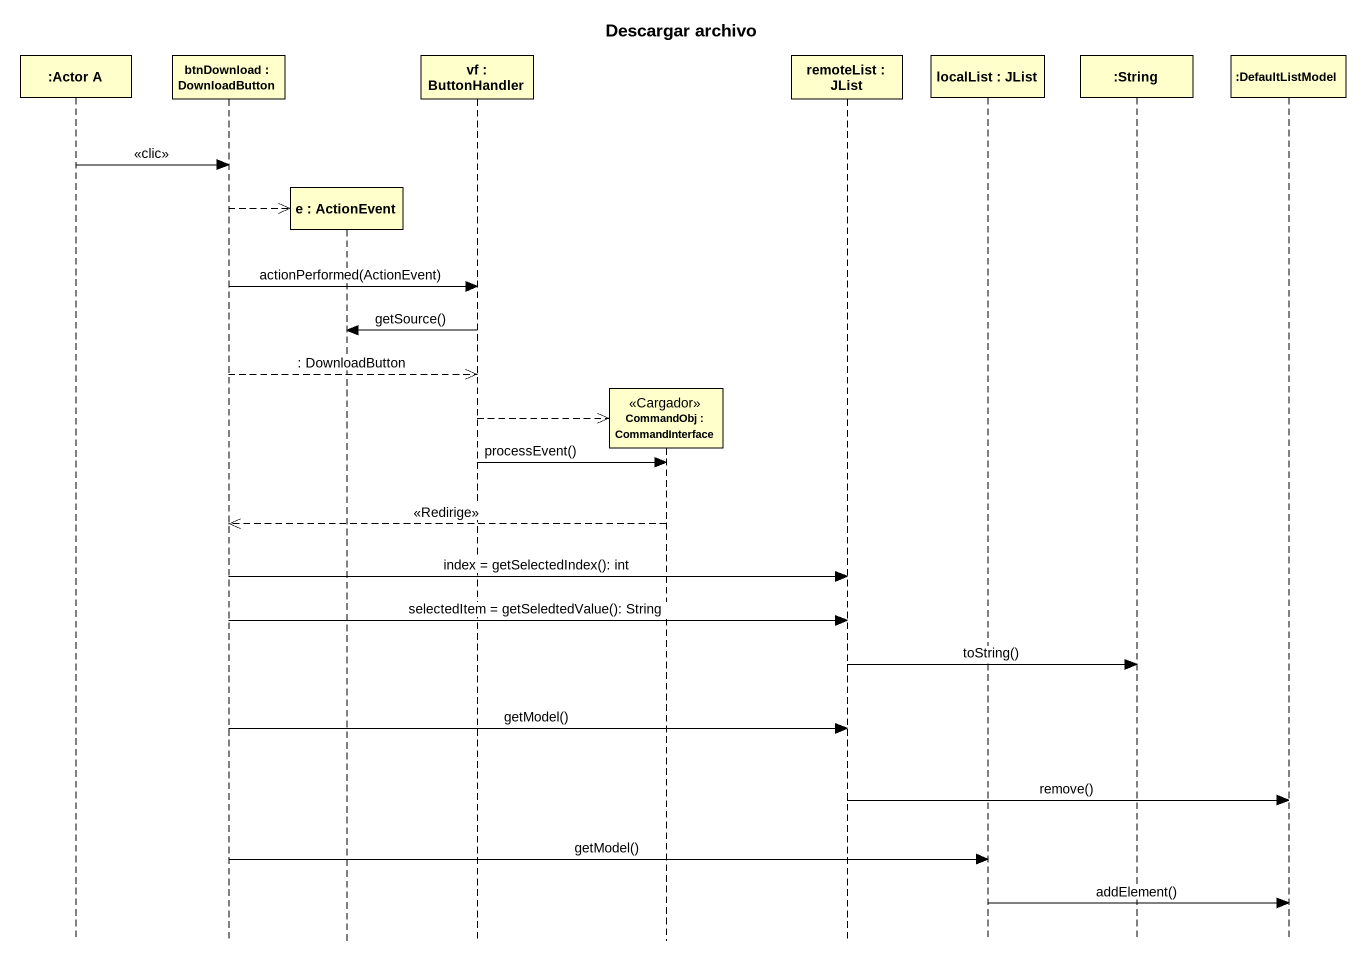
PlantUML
@startuml
title Descargar archivo
hide footbox
participant ":Actor A" as Actor_A
participant "btnDownload : DownloadButton" as btnDownload
participant "e : ActionEvent" as e
participant "vf : ButtonHandler" as vf
participant "CommandObj : CommandInterface" as CommandObj <<Cargador>>
participant "remoteList : JList" as remoteList
participant "localList : JList" as localList
participant ":String" as String
participant ":DefaultListModel" as DefaultListModel

Actor_A -> btnDownload : <<clic>>
btnDownload -->> e **
btnDownload -> vf : actionPerformed(ActionEvent)
vf -> e : getSource()
btnDownload -->> vf : : DownloadButton
vf -->> CommandObj **
vf -> CommandObj : processEvent()
CommandObj -->> btnDownload : <<Redirige>>
btnDownload -> remoteList : index = getSelectedIndex(): int
btnDownload -> remoteList : selectedItem = getSeledtedValue(): String
remoteList -> String : toString()
btnDownload -> remoteList : getModel()
remoteList -> DefaultListModel : remove()
btnDownload -> localList : getModel()
localList -> DefaultListModel : addElement()
@enduml
